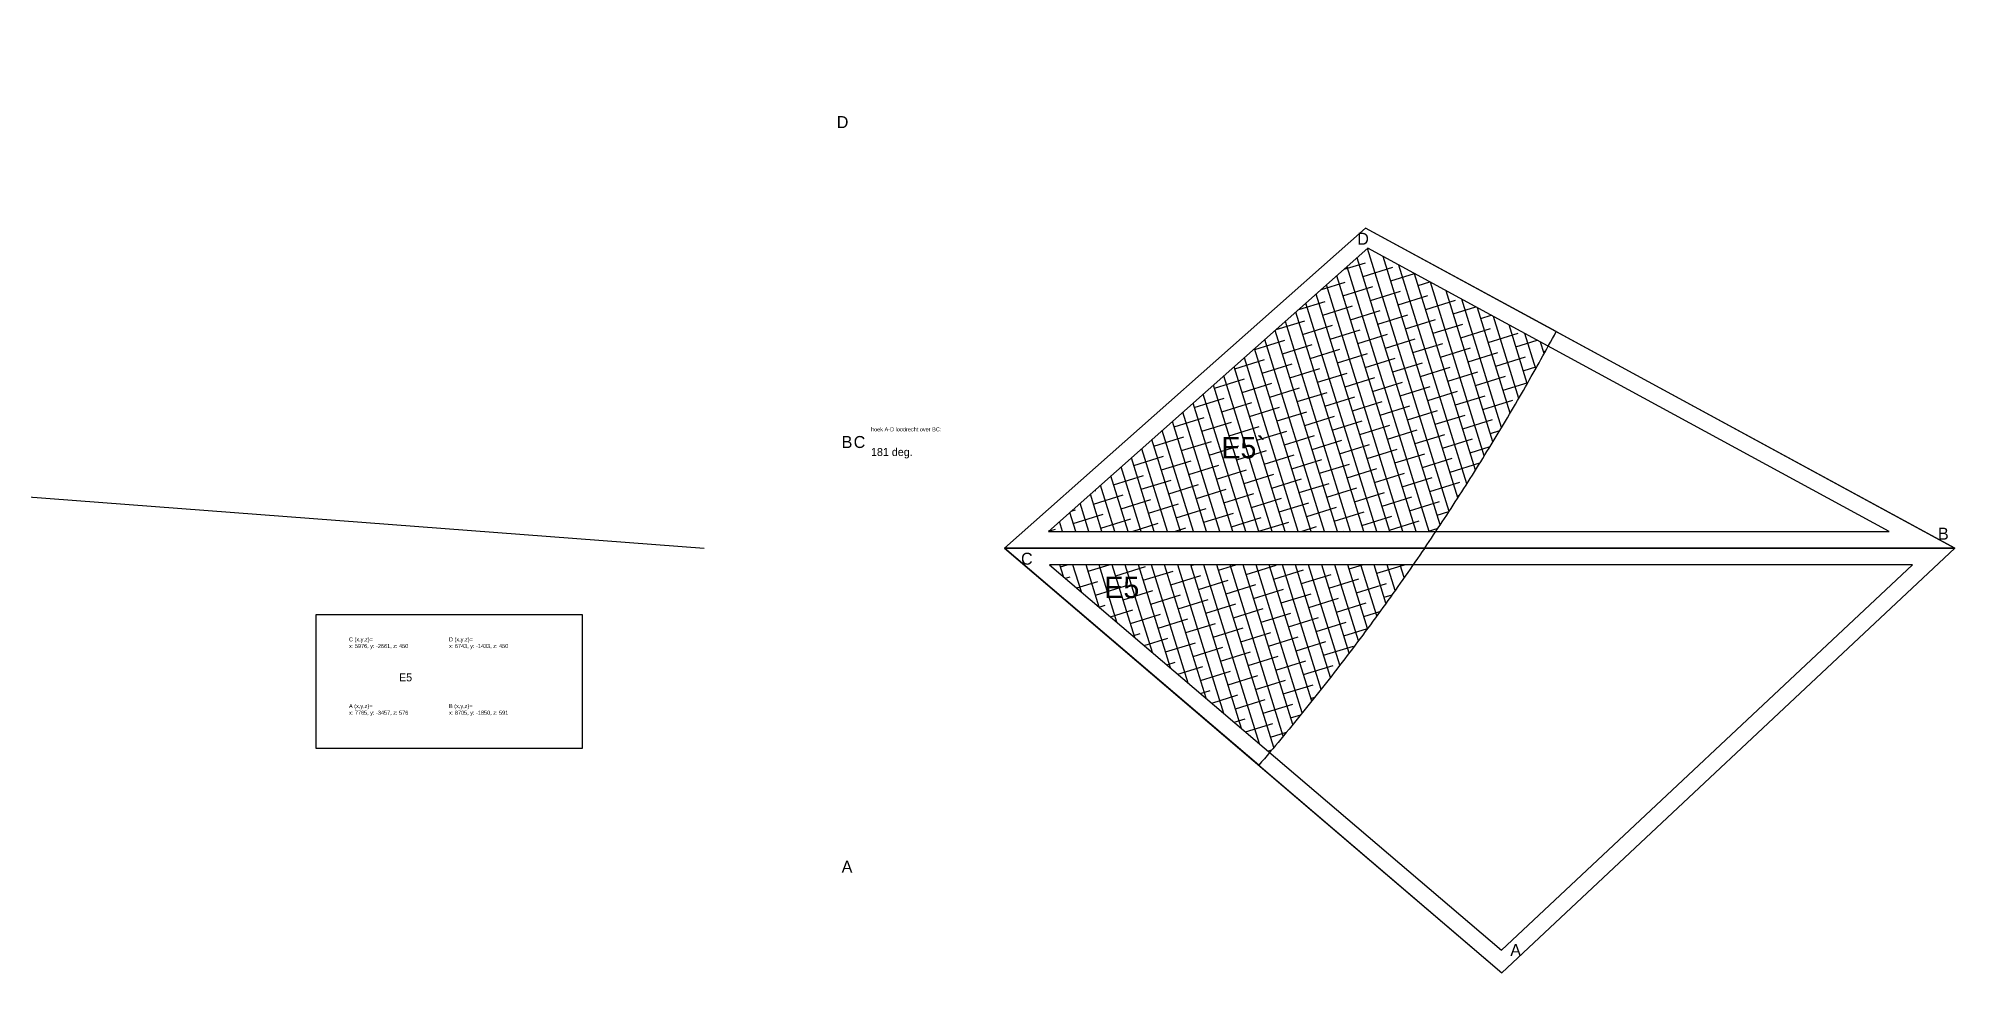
# Model space of a CAD drawing. Extents: x -8646 to 178477, y -34077 to 43180.
# Drawn here: x 172530 to 178278, y -16416 to -13613 of the extents above; entities that cross this region are included whole.
import ezdxf

# ---------------------------------------------------------------- set-up
doc = ezdxf.new("R2010")
doc.units = 0
doc.header["$MEASUREMENT"] = 0
for name, color, linetype in [('08-connection.roosters', 7, 'CONTINUOUS'), ('08-text.roosters', 7, 'CONTINUOUS'), ('81_roosters.GEVULD', 7, 'CONTINUOUS'), ('81_roosters.hatch', 252, 'CONTINUOUS'), ('81_roosters.offsets', 1, 'CONTINUOUS'), ('81_ROOSTERS_PLINE', 5, 'CONTINUOUS')]:
    doc.layers.add(name, color=color, linetype=linetype)

msp = doc.modelspace()

# ---------------------------------------------------------------- hatches: boundary and pattern name
at = {"layer": '81_roosters.hatch'}
h = msp.add_hatch(dxfattribs=at)
h.set_pattern_fill('ANSI38', color=256, scale=300, style=0)
h.set_pattern_definition([(287.2376, (176805.07, -11249.823), (35.81565, 11.11255), []), (17.2376, (176805.07, -11249.823), (60.51876, 58.04076), [93.75, -56.25])])
h.paths.add_polyline_path([(176031.3, -12432), (176036.5, -12425.5), (176041.7, -12419), (176046.9, -12412.6), (176052.1, -12406.1), (176057.3, -12399.6), (176062.4, -12393.1), (176067.6, -12386.6), (176072.7, -12380.1), (176077.9, -12373.5), (176083, -12367), (176088.2, -12360.5), (176093.3, -12354), (176098.4, -12347.4), (176103.5, -12340.9), (176108.6, -12334.3), (176113.7, -12327.8), (176118.8, -12321.2), (176123.9, -12314.6), (176129, -12308.1), (176134, -12301.5), (176139.1, -12294.9), (176144.1, -12288.3), (176149.2, -12281.7), (176154.2, -12275.1), (176159.3, -12268.5), (176164.3, -12261.9), (176169.3, -12255.3), (176174.3, -12248.6), (176179.3, -12242), (176184.3, -12235.4), (176189.3, -12228.7), (176194.3, -12222.1), (176199.2, -12215.4), (176204.2, -12208.8), (176209.2, -12202.1), (176214.1, -12195.5), (176216.7, -12191.9), (175564.8, -12191.9), (175957.8, -12521.9), (175963, -12515.6), (175968.3, -12509.2), (175973.6, -12502.8), (175978.9, -12496.4), (175984.2, -12490), (175989.4, -12483.6), (175994.7, -12477.1), (176000, -12470.7), (176005.2, -12464.3), (176010.4, -12457.8), (176015.7, -12451.4), (176020.9, -12444.9), (176026.1, -12438.5)])
h.paths.add_polyline_path([(176289.1, -12091.9), (176291.5, -12088.5), (176296.2, -12081.8), (176301, -12075.1), (176305.7, -12068.4), (176310.4, -12061.7), (176315.1, -12054.9), (176319.8, -12048.2), (176324.5, -12041.5), (176329.1, -12034.7), (176333.8, -12028), (176338.5, -12021.2), (176343.1, -12014.5), (176347.8, -12007.7), (176352.4, -12001), (176357, -11994.2), (176361.7, -11987.4), (176366.3, -11980.7), (176370.9, -11973.9), (176375.5, -11967.1), (176380.1, -11960.3), (176384.7, -11953.5), (176389.2, -11946.7), (176393.8, -11939.9), (176398.4, -11933.1), (176402.9, -11926.3), (176407.5, -11919.4), (176412, -11912.6), (176416.6, -11905.8), (176421.1, -11898.9), (176425.6, -11892.1), (176430.1, -11885.2), (176434.6, -11878.4), (176439.1, -11871.5), (176443.6, -11864.7), (176448.1, -11857.8), (176452.6, -11850.9), (176457.1, -11844.1), (176461.5, -11837.2), (176466, -11830.3), (176470.4, -11823.4), (176474.9, -11816.5), (176479.3, -11809.6), (176483.7, -11802.7), (176488.1, -11795.8), (176492.5, -11788.9), (176496.9, -11781.9), (176501.3, -11775), (176505.7, -11768.1), (176510.1, -11761.2), (176514.5, -11754.2), (176518.8, -11747.3), (176523.2, -11740.3), (176527.5, -11733.4), (176531.9, -11726.4), (176536.2, -11719.4), (176540.5, -11712.5), (176544.8, -11705.5), (176549.1, -11698.5), (176553.4, -11691.5), (176557.7, -11684.6), (176562, -11677.6), (176566.3, -11670.6), (176570.6, -11663.6), (176574.8, -11656.6), (176579.1, -11649.6), (176583.3, -11642.5), (176587.6, -11635.5), (176591.8, -11628.5), (176596, -11621.5), (176600.3, -11614.4), (176604.5, -11607.4), (176608.7, -11600.4), (176612.9, -11593.3), (176617.1, -11586.3), (176621.2, -11579.2), (176625.4, -11572.1), (176629.6, -11565.1), (176633.7, -11558), (176637.9, -11550.9), (176642, -11543.8), (176646.1, -11536.8), (176650.3, -11529.7), (176654.4, -11522.6), (176658.5, -11515.5), (176662.6, -11508.4), (176666.7, -11501.3), (176670.8, -11494.2), (176674.9, -11487.1), (176678.9, -11479.9), (176683, -11472.8), (176687, -11465.7), (176691.1, -11458.5), (176695.1, -11451.4), (176699.2, -11444.3), (176703.2, -11437.1), (176707.2, -11430), (176711.2, -11422.8), (176715.2, -11415.7), (176719.2, -11408.5), (176723.2, -11401.3), (176727.2, -11394.2), (176731.1, -11387), (176735.1, -11379.8), (176739.1, -11372.6), (176743, -11365.4), (176746.9, -11358.2), (176750.9, -11351), (176754.8, -11343.8), (176758.7, -11336.6), (176758.9, -11336.4), (175596.1, -12091.9)])
h.paths.add_polyline_path([(176721.8, -15091.9), (176727.9, -15082.8), (176734.4, -15072.9), (176741, -15063), (176747.5, -15053.1), (176754.1, -15043.2), (176760.6, -15033.2), (176767.1, -15023.3), (176773.5, -15013.3), (176780, -15003.4), (176786.5, -14993.4), (176792.9, -14983.4), (176799.3, -14973.4), (176805.7, -14963.4), (176812.1, -14953.4), (176818.4, -14943.4), (176824.8, -14933.4), (176831.1, -14923.3), (176837.5, -14913.3), (176843.8, -14903.2), (176850, -14893.1), (176856.3, -14883), (176862.6, -14873), (176868.8, -14862.8), (176875, -14852.7), (176881.2, -14842.6), (176887.4, -14832.5), (176893.6, -14822.3), (176899.8, -14812.2), (176905.9, -14802), (176912, -14791.9), (176918.2, -14781.7), (176924.3, -14771.5), (176930.3, -14761.3), (176936.4, -14751.1), (176942.4, -14740.9), (176948.5, -14730.6), (176954.5, -14720.4), (176960.5, -14710.1), (176966.5, -14699.9), (176972.4, -14689.6), (176978.4, -14679.3), (176984.3, -14669.1), (176990.2, -14658.8), (176996.2, -14648.5), (177002, -14638.1), (177007.9, -14627.8), (177013.8, -14617.5), (177019.6, -14607.2), (177025.4, -14596.8), (177031.2, -14586.4), (177037, -14576.1), (177042.8, -14565.7), (177048.5, -14555.3), (177054.3, -14544.9), (177058.8, -14536.7), (176517.9, -14242.9), (175559.3, -15091.9)])
h.paths.add_polyline_path([(176223.1, -15755.2), (176223.9, -15754.2), (176232.2, -15744.4), (176240.4, -15734.6), (176248.6, -15724.8), (176256.8, -15714.9), (176265, -15705.1), (176273.1, -15695.2), (176281.3, -15685.3), (176289.4, -15675.4), (176297.5, -15665.5), (176305.6, -15655.5), (176313.7, -15645.6), (176321.7, -15635.6), (176329.8, -15625.6), (176337.8, -15615.7), (176345.8, -15605.7), (176353.8, -15595.6), (176361.8, -15585.6), (176369.7, -15575.6), (176377.7, -15565.5), (176385.6, -15555.4), (176393.5, -15545.4), (176401.4, -15535.3), (176409.2, -15525.2), (176417.1, -15515), (176424.9, -15504.9), (176432.7, -15494.7), (176440.5, -15484.6), (176448.3, -15474.4), (176456.1, -15464.2), (176463.8, -15454), (176471.6, -15443.8), (176479.3, -15433.6), (176487, -15423.3), (176494.7, -15413.1), (176502.3, -15402.8), (176510, -15392.5), (176517.6, -15382.2), (176525.2, -15371.9), (176532.8, -15361.6), (176540.4, -15351.3), (176547.9, -15340.9), (176555.5, -15330.5), (176563, -15320.2), (176570.5, -15309.8), (176578, -15299.4), (176585.4, -15289), (176592.9, -15278.6), (176600.3, -15268.1), (176607.7, -15257.7), (176615.1, -15247.2), (176622.5, -15236.7), (176629.9, -15226.3), (176637.2, -15215.8), (176644.5, -15205.2), (176651.9, -15194.7), (176653.8, -15191.9), (175563, -15191.9)])

# ---------------------------------------------------------------- linework, layer by layer
at = {"layer": '08-connection.roosters'}
msp.add_line((7253.8, -2445.1, 512.9), (174527.4, -15141.9), dxfattribs=at)
at = {"layer": '08-text.roosters'}
msp.add_lwpolyline([(173361.6, -15741.9), (174161.6, -15741.9), (174161.6, -15341.9), (173361.6, -15341.9)], close=True, dxfattribs=at)
at = {"layer": '81_roosters.GEVULD', "extrusion": (1.73472e-16, 6.93889e-18, -1)}
msp.add_lwpolyline([(-176688.1, -15141.9), (-176694.8, -15132.1), (-176701.4, -15122.2), (-176708.1, -15112.4), (-176714.7, -15102.5), (-176721.3, -15092.7), (-176727.9, -15082.8), (-176734.4, -15072.9), (-176741, -15063), (-176747.5, -15053.1), (-176754.1, -15043.2), (-176760.6, -15033.2), (-176767.1, -15023.3), (-176773.5, -15013.3), (-176780, -15003.4), (-176786.5, -14993.4), (-176792.9, -14983.4), (-176799.3, -14973.4), (-176805.7, -14963.4), (-176812.1, -14953.4), (-176818.4, -14943.4), (-176824.8, -14933.4), (-176831.1, -14923.3), (-176837.5, -14913.3), (-176843.8, -14903.2), (-176850, -14893.1), (-176856.3, -14883), (-176862.6, -14873), (-176868.8, -14862.8), (-176875, -14852.7), (-176881.2, -14842.6), (-176887.4, -14832.5), (-176893.6, -14822.3), (-176899.8, -14812.2), (-176905.9, -14802), (-176912, -14791.9), (-176918.2, -14781.7), (-176924.3, -14771.5), (-176930.3, -14761.3), (-176936.4, -14751.1), (-176942.4, -14740.9), (-176948.5, -14730.6), (-176954.5, -14720.4), (-176960.5, -14710.1), (-176966.5, -14699.9), (-176972.4, -14689.6), (-176978.4, -14679.3), (-176984.3, -14669.1), (-176990.2, -14658.8), (-176996.2, -14648.5), (-177002, -14638.1), (-177007.9, -14627.8), (-177013.8, -14617.5), (-177019.6, -14607.2), (-177025.4, -14596.8), (-177031.2, -14586.4), (-177037, -14576.1), (-177042.8, -14565.7), (-177048.5, -14555.3), (-177054.3, -14544.9), (-177060, -14534.5), (-177065.7, -14524.1), (-177071.4, -14513.7), (-177077.1, -14503.2), (-177082.7, -14492.8), (-176511, -14182.3), (-175427.4, -15141.9), (-176688.1, -15141.9)], dxfattribs=at)
at = {"layer": '81_roosters.GEVULD'}
msp.add_lwpolyline([(176688.1, -15141.9), (176680.9, -15152.5), (176673.7, -15163.1), (176666.4, -15173.6), (176659.1, -15184.2), (176651.9, -15194.7), (176644.5, -15205.2), (176637.2, -15215.8), (176629.9, -15226.3), (176622.5, -15236.7), (176615.1, -15247.2), (176607.7, -15257.7), (176600.3, -15268.1), (176592.9, -15278.6), (176585.4, -15289), (176578, -15299.4), (176570.5, -15309.8), (176563, -15320.2), (176555.5, -15330.5), (176547.9, -15340.9), (176540.4, -15351.3), (176532.8, -15361.6), (176525.2, -15371.9), (176517.6, -15382.2), (176510, -15392.5), (176502.3, -15402.8), (176494.7, -15413.1), (176487, -15423.3), (176479.3, -15433.6), (176471.6, -15443.8), (176463.8, -15454), (176456.1, -15464.2), (176448.3, -15474.4), (176440.5, -15484.6), (176432.7, -15494.7), (176424.9, -15504.9), (176417.1, -15515), (176409.2, -15525.2), (176401.4, -15535.3), (176393.5, -15545.4), (176385.6, -15555.4), (176377.7, -15565.5), (176369.7, -15575.6), (176361.8, -15585.6), (176353.8, -15595.6), (176345.8, -15605.7), (176337.8, -15615.7), (176329.8, -15625.6), (176321.7, -15635.6), (176313.7, -15645.6), (176305.6, -15655.5), (176297.5, -15665.5), (176289.4, -15675.4), (176281.3, -15685.3), (176273.1, -15695.2), (176265, -15705.1), (176256.8, -15714.9), (176248.6, -15724.8), (176240.4, -15734.6), (176232.2, -15744.4), (176223.9, -15754.2), (176215.7, -15764), (176207.4, -15773.8), (176199.1, -15783.6), (176190.8, -15793.3), (175427.4, -15141.9), (176688.1, -15141.9)], dxfattribs=at)
at = {"layer": '81_roosters.offsets', "flags": 128}
for points in [[(176511, -14182.3), (175427.4, -15141.9), (178277.9, -15141.9)], [(176517.9, -14242.9), (175559.3, -15091.9), (178081.1, -15091.9)], [(178277.9, -15141.9), (175427.4, -15141.9), (176920, -16415.6)], [(178151.5, -15191.9), (175563, -15191.9), (176918.4, -16348.5)]]:
    msp.add_lwpolyline(points, close=True, dxfattribs=at)
at = {"layer": '81_ROOSTERS_PLINE', "extrusion": (-0.999882, -0.015351, -4.51028e-16)}
msp.add_lwpolyline([(17525.5, -1260.7), (17515.7, -1267.4), (17505.8, -1274), (17496, -1280.7), (17486.1, -1287.3), (17476.2, -1293.9), (17466.4, -1300.5), (17456.5, -1307), (17446.6, -1313.6), (17436.7, -1320.1), (17426.7, -1326.7), (17416.8, -1333.2), (17406.9, -1339.7), (17396.9, -1346.1), (17386.9, -1352.6), (17377, -1359), (17367, -1365.5), (17357, -1371.9), (17347, -1378.3), (17337, -1384.7), (17327, -1391), (17316.9, -1397.4), (17306.9, -1403.7), (17296.8, -1410), (17286.8, -1416.3), (17276.7, -1422.6), (17266.6, -1428.9), (17256.5, -1435.2), (17246.4, -1441.4), (17236.3, -1447.6), (17226.2, -1453.8), (17216, -1460), (17205.9, -1466.2), (17195.8, -1472.4), (17185.6, -1478.5), (17175.4, -1484.6), (17165.2, -1490.8), (17155, -1496.8), (17144.8, -1502.9), (17134.6, -1509), (17124.4, -1515), (17114.2, -1521.1), (17104, -1527.1), (17093.7, -1533.1), (17083.5, -1539.1), (17073.2, -1545), (17062.9, -1551), (17052.6, -1556.9), (17042.3, -1562.8), (17032, -1568.7), (17021.7, -1574.6), (17011.4, -1580.5), (17001.1, -1586.4), (16990.7, -1592.2), (16980.4, -1598), (16970, -1603.8), (16959.6, -1609.6), (16949.3, -1615.4), (16938.9, -1621.1), (16928.5, -1626.9), (16918.1, -1632.6), (16907.7, -1638.3), (16897.2, -1644), (16886.8, -1649.7), (16876.4, -1655.3), (16565.8, -1083.6), (17525.5, 0), (17525.5, -1260.7)], dxfattribs=at)
at = {"layer": '81_ROOSTERS_PLINE', "extrusion": (0.999882, 0.015351, 2.8276e-16)}
msp.add_lwpolyline([(-16876.4, -1655.3), (-17525.5, -2850.5), (-17525.5, -1260.7), (-17515.7, -1267.4), (-17505.8, -1274), (-17496, -1280.7), (-17486.1, -1287.3), (-17476.2, -1293.9), (-17466.4, -1300.5), (-17456.5, -1307), (-17446.6, -1313.6), (-17436.7, -1320.1), (-17426.7, -1326.7), (-17416.8, -1333.2), (-17406.9, -1339.7), (-17396.9, -1346.1), (-17386.9, -1352.6), (-17377, -1359), (-17367, -1365.5), (-17357, -1371.9), (-17347, -1378.3), (-17337, -1384.7), (-17327, -1391), (-17316.9, -1397.4), (-17306.9, -1403.7), (-17296.8, -1410), (-17286.8, -1416.3), (-17276.7, -1422.6), (-17266.6, -1428.9), (-17256.5, -1435.2), (-17246.4, -1441.4), (-17236.3, -1447.6), (-17226.2, -1453.8), (-17216, -1460), (-17205.9, -1466.2), (-17195.8, -1472.4), (-17185.6, -1478.5), (-17175.4, -1484.6), (-17165.2, -1490.8), (-17155, -1496.8), (-17144.8, -1502.9), (-17134.6, -1509), (-17124.4, -1515), (-17114.2, -1521.1), (-17104, -1527.1), (-17093.7, -1533.1), (-17083.5, -1539.1), (-17073.2, -1545), (-17062.9, -1551), (-17052.6, -1556.9), (-17042.3, -1562.8), (-17032, -1568.7), (-17021.7, -1574.6), (-17011.4, -1580.5), (-17001.1, -1586.4), (-16990.7, -1592.2), (-16980.4, -1598), (-16970, -1603.8), (-16959.6, -1609.6), (-16949.3, -1615.4), (-16938.9, -1621.1), (-16928.5, -1626.9), (-16918.1, -1632.6), (-16907.7, -1638.3), (-16897.2, -1644), (-16886.8, -1649.7), (-16876.4, -1655.3)], dxfattribs=at)
at = {"layer": '81_ROOSTERS_PLINE'}
msp.add_lwpolyline([(177082.7, -14492.8), (178277.9, -15141.9), (176688.1, -15141.9), (176694.8, -15132.1), (176701.4, -15122.2), (176708.1, -15112.4), (176714.7, -15102.5), (176721.3, -15092.7), (176727.9, -15082.8), (176734.4, -15072.9), (176741, -15063), (176747.5, -15053.1), (176754.1, -15043.2), (176760.6, -15033.2), (176767.1, -15023.3), (176773.5, -15013.3), (176780, -15003.4), (176786.5, -14993.4), (176792.9, -14983.4), (176799.3, -14973.4), (176805.7, -14963.4), (176812.1, -14953.4), (176818.4, -14943.4), (176824.8, -14933.4), (176831.1, -14923.3), (176837.5, -14913.3), (176843.8, -14903.2), (176850, -14893.1), (176856.3, -14883), (176862.6, -14873), (176868.8, -14862.8), (176875, -14852.7), (176881.2, -14842.6), (176887.4, -14832.5), (176893.6, -14822.3), (176899.8, -14812.2), (176905.9, -14802), (176912, -14791.9), (176918.2, -14781.7), (176924.3, -14771.5), (176930.3, -14761.3), (176936.4, -14751.1), (176942.4, -14740.9), (176948.5, -14730.6), (176954.5, -14720.4), (176960.5, -14710.1), (176966.5, -14699.9), (176972.4, -14689.6), (176978.4, -14679.3), (176984.3, -14669.1), (176990.2, -14658.8), (176996.2, -14648.5), (177002, -14638.1), (177007.9, -14627.8), (177013.8, -14617.5), (177019.6, -14607.2), (177025.4, -14596.8), (177031.2, -14586.4), (177037, -14576.1), (177042.8, -14565.7), (177048.5, -14555.3), (177054.3, -14544.9), (177060, -14534.5), (177065.7, -14524.1), (177071.4, -14513.7), (177077.1, -14503.2), (177082.7, -14492.8)], dxfattribs=at)
at = {"layer": '81_ROOSTERS_PLINE', "extrusion": (1, -7.70027e-16, 3.84241e-16)}
msp.add_lwpolyline([(-14841.9, -1260.7), (-14852.5, -1253.5), (-14863.1, -1246.3), (-14873.6, -1239), (-14884.2, -1231.7), (-14894.7, -1224.4), (-14905.2, -1217.1), (-14915.8, -1209.8), (-14926.3, -1202.5), (-14936.7, -1195.1), (-14947.2, -1187.7), (-14957.7, -1180.3), (-14968.1, -1172.9), (-14978.6, -1165.5), (-14989, -1158), (-14999.4, -1150.6), (-15009.8, -1143.1), (-15020.2, -1135.6), (-15030.5, -1128.1), (-15040.9, -1120.5), (-15051.3, -1113), (-15061.6, -1105.4), (-15071.9, -1097.8), (-15082.2, -1090.2), (-15092.5, -1082.6), (-15102.8, -1074.9), (-15113.1, -1067.3), (-15123.3, -1059.6), (-15133.6, -1051.9), (-15143.8, -1044.2), (-15154, -1036.4), (-15164.2, -1028.7), (-15174.4, -1020.9), (-15184.6, -1013.1), (-15194.7, -1005.3), (-15204.9, -997.5), (-15215, -989.7), (-15225.2, -981.8), (-15235.3, -974), (-15245.4, -966.1), (-15255.4, -958.2), (-15265.5, -950.3), (-15275.6, -942.3), (-15285.6, -934.4), (-15295.6, -926.4), (-15305.7, -918.4), (-15315.7, -910.4), (-15325.6, -902.4), (-15335.6, -894.3), (-15345.6, -886.3), (-15355.5, -878.2), (-15365.5, -870.1), (-15375.4, -862), (-15385.3, -853.9), (-15395.2, -845.7), (-15405.1, -837.6), (-15414.9, -829.4), (-15424.8, -821.2), (-15434.6, -813), (-15444.4, -804.8), (-15454.2, -796.5), (-15464, -788.3), (-15473.8, -780), (-15483.6, -771.7), (-15493.3, -763.4), (-14841.9, 0), (-14841.9, -1260.7)], dxfattribs=at)
at = {"layer": '81_ROOSTERS_PLINE', "extrusion": (-1, 6.2778e-16, -2.0383e-16)}
msp.add_lwpolyline([(15493.3, -763.4), (16115.6, -1492.6), (14841.9, -2850.5), (14841.9, -1260.7), (14852.5, -1253.5), (14863.1, -1246.3), (14873.6, -1239), (14884.2, -1231.7), (14894.7, -1224.4), (14905.2, -1217.1), (14915.8, -1209.8), (14926.3, -1202.5), (14936.7, -1195.1), (14947.2, -1187.7), (14957.7, -1180.3), (14968.1, -1172.9), (14978.6, -1165.5), (14989, -1158), (14999.4, -1150.6), (15009.8, -1143.1), (15020.2, -1135.6), (15030.5, -1128.1), (15040.9, -1120.5), (15051.3, -1113), (15061.6, -1105.4), (15071.9, -1097.8), (15082.2, -1090.2), (15092.5, -1082.6), (15102.8, -1074.9), (15113.1, -1067.3), (15123.3, -1059.6), (15133.6, -1051.9), (15143.8, -1044.2), (15154, -1036.4), (15164.2, -1028.7), (15174.4, -1020.9), (15184.6, -1013.1), (15194.7, -1005.3), (15204.9, -997.5), (15215, -989.7), (15225.2, -981.8), (15235.3, -974), (15245.4, -966.1), (15255.4, -958.2), (15265.5, -950.3), (15275.6, -942.3), (15285.6, -934.4), (15295.6, -926.4), (15305.7, -918.4), (15315.7, -910.4), (15325.6, -902.4), (15335.6, -894.3), (15345.6, -886.3), (15355.5, -878.2), (15365.5, -870.1), (15375.4, -862), (15385.3, -853.9), (15395.2, -845.7), (15405.1, -837.6), (15414.9, -829.4), (15424.8, -821.2), (15434.6, -813), (15444.4, -804.8), (15454.2, -796.5), (15464, -788.3), (15473.8, -780), (15483.6, -771.7), (15493.3, -763.4)], dxfattribs=at)
at = {"layer": '81_ROOSTERS_PLINE', "extrusion": (-5.55112e-17, 2.56739e-16, -1)}
msp.add_lwpolyline([(-176190.8, -15793.3), (-176920, -16415.6), (-178277.9, -15141.9), (-176688.1, -15141.9), (-176680.9, -15152.5), (-176673.7, -15163.1), (-176666.4, -15173.6), (-176659.1, -15184.2), (-176651.9, -15194.7), (-176644.5, -15205.2), (-176637.2, -15215.8), (-176629.9, -15226.3), (-176622.5, -15236.7), (-176615.1, -15247.2), (-176607.7, -15257.7), (-176600.3, -15268.1), (-176592.9, -15278.6), (-176585.4, -15289), (-176578, -15299.4), (-176570.5, -15309.8), (-176563, -15320.2), (-176555.5, -15330.5), (-176547.9, -15340.9), (-176540.4, -15351.3), (-176532.8, -15361.6), (-176525.2, -15371.9), (-176517.6, -15382.2), (-176510, -15392.5), (-176502.3, -15402.8), (-176494.7, -15413.1), (-176487, -15423.3), (-176479.3, -15433.6), (-176471.6, -15443.8), (-176463.8, -15454), (-176456.1, -15464.2), (-176448.3, -15474.4), (-176440.5, -15484.6), (-176432.7, -15494.7), (-176424.9, -15504.9), (-176417.1, -15515), (-176409.2, -15525.2), (-176401.4, -15535.3), (-176393.5, -15545.4), (-176385.6, -15555.4), (-176377.7, -15565.5), (-176369.7, -15575.6), (-176361.8, -15585.6), (-176353.8, -15595.6), (-176345.8, -15605.7), (-176337.8, -15615.7), (-176329.8, -15625.6), (-176321.7, -15635.6), (-176313.7, -15645.6), (-176305.6, -15655.5), (-176297.5, -15665.5), (-176289.4, -15675.4), (-176281.3, -15685.3), (-176273.1, -15695.2), (-176265, -15705.1), (-176256.8, -15714.9), (-176248.6, -15724.8), (-176240.4, -15734.6), (-176232.2, -15744.4), (-176223.9, -15754.2), (-176215.7, -15764), (-176207.4, -15773.8), (-176199.1, -15783.6), (-176190.8, -15793.3)], dxfattribs=at)

# ---------------------------------------------------------------- texts
at = {"layer": '08-text.roosters'}
for s, height, p in [('D', 36, (174924.7, -13882.4, -1083.6)), ('D', 36, (176486, -14232.3)), ('B', 36, (174939.4, -14841.9)), ('C', 36, (174975.4, -14841.9)), ('hoek A-D loodrecht over BC: ', 12, (175027.4, -14791.9)), ('E5`', 64, (176078.6, -14872.7)), ('181 deg.', 24, (175027.4, -14865.9)), ('B', 36, (178227.9, -15116.9)), ('C', 36, (175477.4, -15191.9)), ('E5', 64, (175727.4, -15291.9)), ('x: 5976, y: -2661, z: 450', 12, (173461.6, -15441.9)), ('C (x,y,z)=', 12, (173461.6, -15421.9)), ('x: 6743, y: -1433, z: 450', 12, (173761.6, -15441.9)), ('D (x,y,z)=', 12, (173761.6, -15421.9)), ('E5', 24, (173611.6, -15541.9)), ('A (x,y,z)=', 12, (173461.6, -15621.9)), ('x: 7765, y: -3457, z: 576', 12, (173461.6, -15641.9)), ('x: 8705, y: -1850, z: 591', 12, (173761.6, -15641.9)), ('B (x,y,z)=', 12, (173761.6, -15621.9)), ('A', 36, (174939.4, -16115.6, -1492.6)), ('A', 36, (176945, -16365.6))]:
    msp.add_text(s, height=height, dxfattribs=at).set_placement(p)

doc.saveas('drawing.dxf')
